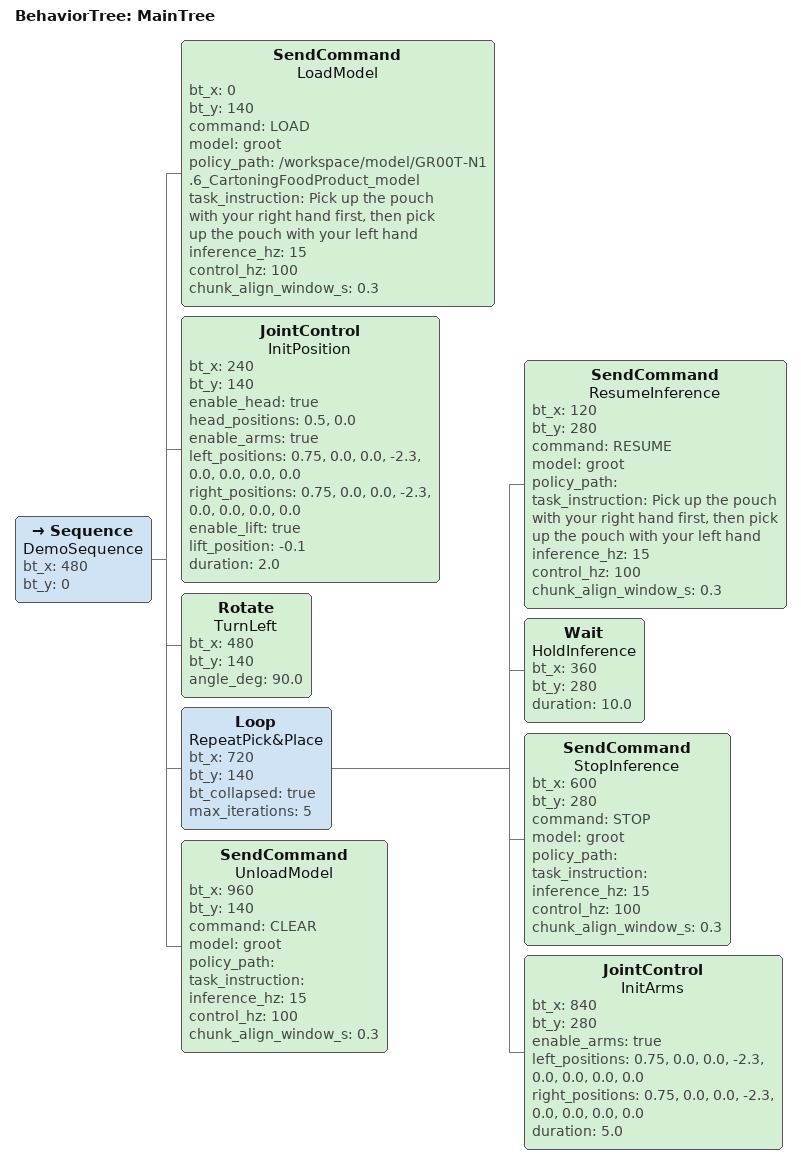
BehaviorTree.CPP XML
<?xml version="1.0" encoding="UTF-8"?>
<root BTCPP_format="4" main_tree_to_execute="MainTree">
  <BehaviorTree ID="MainTree">
    <Sequence name="DemoSequence" bt_x="480" bt_y="0">
      <SendCommand name="LoadModel"
        bt_x="0"
        bt_y="140"
        command="LOAD"
        model="groot"
        policy_path="/workspace/model/GR00T-N1.6_CartoningFoodProduct_model"
        task_instruction="Pick up the pouch with your right hand first, then pick up the pouch with your left hand"
        inference_hz="15"
        control_hz="100"
        chunk_align_window_s="0.3"/>
      <JointControl name="InitPosition"
        bt_x="240"
        bt_y="140"
        enable_head="true"
        head_positions="0.5, 0.0"
        enable_arms="true"
        left_positions="0.75, 0.0, 0.0, -2.3, 0.0, 0.0, 0.0, 0.0"
        right_positions="0.75, 0.0, 0.0, -2.3, 0.0, 0.0, 0.0, 0.0"
        enable_lift="true"
        lift_position="-0.1"
        duration="2.0"/>
      <Rotate name="TurnLeft" bt_x="480" bt_y="140" angle_deg="90.0"/>
      <Loop name="RepeatPick&amp;Place"
        bt_x="720"
        bt_y="140"
        bt_collapsed="true"
        max_iterations="5">
        <SendCommand name="ResumeInference"
          bt_x="120"
          bt_y="280"
          command="RESUME"
          model="groot"
          policy_path=""
          task_instruction="Pick up the pouch with your right hand first, then pick up the pouch with your left hand"
          inference_hz="15"
          control_hz="100"
          chunk_align_window_s="0.3"/>
        <Wait name="HoldInference" bt_x="360" bt_y="280" duration="10.0"/>
        <SendCommand name="StopInference"
          bt_x="600"
          bt_y="280"
          command="STOP"
          model="groot"
          policy_path=""
          task_instruction=""
          inference_hz="15"
          control_hz="100"
          chunk_align_window_s="0.3"/>
        <JointControl name="InitArms"
          bt_x="840"
          bt_y="280"
          enable_arms="true"
          left_positions="0.75, 0.0, 0.0, -2.3, 0.0, 0.0, 0.0, 0.0"
          right_positions="0.75, 0.0, 0.0, -2.3, 0.0, 0.0, 0.0, 0.0"
          duration="5.0"/>
      </Loop>
      <SendCommand name="UnloadModel"
        bt_x="960"
        bt_y="140"
        command="CLEAR"
        model="groot"
        policy_path=""
        task_instruction=""
        inference_hz="15"
        control_hz="100"
        chunk_align_window_s="0.3"/>
    </Sequence>
  </BehaviorTree>
</root>
